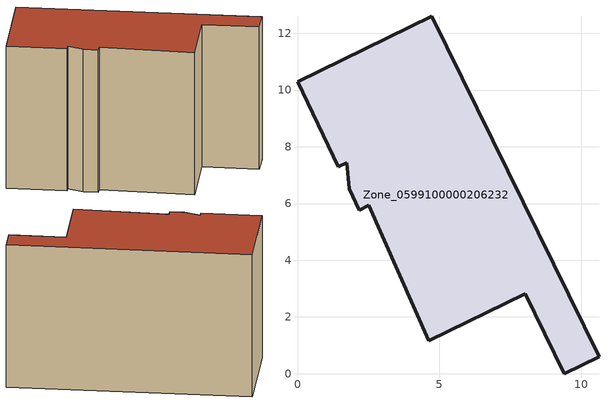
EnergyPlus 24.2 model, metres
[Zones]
Zone_0599100000206232
 floor ground (C_G): 8.03,2.82 4.62,1.16 2.51,5.93 2.18,5.77 1.82,6.51 1.73,7.44 1.44,7.3 0,10.29 4.74,12.6 10.63,0.6 9.4,0 z0
 wall outside (C_F): 9.4,0 10.63,0.6 4.74,12.6 0,10.29 1.44,7.3 1.73,7.44 1.82,6.51 2.18,5.77 2.51,5.93 4.62,1.16 8.03,2.82 9.4,0 z0:8.39
 roof outside (C_R): 4.62,1.16 8.03,2.82 9.4,0 10.63,0.6 4.74,12.6 0,10.29 1.44,7.3 1.73,7.44 1.82,6.51 2.18,5.77 2.51,5.93 z8.39
[BUILDING]
Pand.0599100000206232: North Axis=0; Terrain=City; Loads Convergence Tolerance Value=0.04; Temperature Convergence Tolerance Value=0.4; Solar Distribution=FullExterior; Maximum Number of Warmup Days=25; Minimum Number of Warmup Days=1
[Site:Location]
Rotterdam.The.Hague.AP_ZH_NLD Design_Conditions: Latitude=51.96; Longitude=4.45; Time Zone=1; Elevation=-4.5
[SITE:GROUNDTEMPERATURE:BUILDINGSURFACE]
18, 18, 18, 18, 18, 18, 18, 18, 18, 18, 18, 18
[MATERIAL] Thermal Absorptance=0.9; Solar Absorptance=0.7; Visible Absorptance=0.7
Name | Roughness | Thickness | Conductivity | Density | Specific Heat
G.TC.1946-1964 | MediumSmooth | 0.15 | 1 | 540 | 1210
F.TC.1946-1964 | Rough | 0.3 | 0.857143 | 1920 | 840
R.TC.1946-1964 | MediumRough | 0.2 | 0.235294 | 1500 | 1000
[CONSTRUCTION]
C_G: G.TC.1946-1964
C_F: F.TC.1946-1964
C_R: R.TC.1946-1964
[ZONE]
Zone_0599100000206232: Type=1; Multiplier=1; Ceiling Height=Autocalculate; Volume=Autocalculate; Floor Area=autocalculate; Part of Total Floor Area=Yes
[ZONEINFILTRATION:DESIGNFLOWRATE]
Infil_Zone_0599100000206232: Zone or ZoneList or Space or SpaceList=Zone_0599100000206232; Schedule=AlwaysOn; Design Flow Rate Calculation Method=Flow/Area; Flow Rate per Floor Area=0.003; Constant Term Coefficient=1; Temperature Term Coefficient=0; Velocity Term Coefficient=0; Velocity Squared Term Coefficient=0
[HVACTEMPLATE:ZONE:IDEALLOADSAIRSYSTEM]
Zone_0599100000206232: Maximum Heating Supply Air Temperature=50; Minimum Cooling Supply Air Temperature=13; Maximum Heating Supply Air Humidity Ratio=0.0156; Minimum Cooling Supply Air Humidity Ratio=0.0077; Heating Limit=NoLimit; Cooling Limit=NoLimit; Dehumidification Control Type=ConstantSensibleHeatRatio; Cooling Sensible Heat Ratio=0.7; Dehumidification Setpoint=60; Humidification Control Type=None; Humidification Setpoint=30; Outdoor Air Method=None; Outdoor Air Flow Rate per Person=0.00944; Outdoor Air Flow Rate per Zone Floor Area=0; Outdoor Air Flow Rate per Zone=0; Demand Controlled Ventilation Type=None; Outdoor Air Economizer Type=NoEconomizer; Heat Recovery Type=None; Sensible Heat Recovery Effectiveness=0.7; Latent Heat Recovery Effectiveness=0.65
[ZONECONTROL:THERMOSTAT]
ThermostatControl_Zone_0599100000206232: Zone or ZoneList=Zone_0599100000206232; Control Type Schedule=DualSetpointControlType; Control 1=Thermostat_Zone_0599100000206232; Temperature Difference Between Cutout And Setpoint=0
[THERMOSTATSETPOINT:DUALSETPOINT]
Thermostat_Zone_0599100000206232: Heating Setpoint Temperature Schedule=HeatingSetpoint_Zone_0599100000206232; Cooling Setpoint Temperature Schedule=CoolingSetpoint_Zone_0599100000206232
[SCHEDULE:COMPACT]
HeatingSetpoint_Zone_0599100000206232: Through: 12/31, For: AllDays, Until: 24:00, 21
CoolingSetpoint_Zone_0599100000206232: Through: 12/31, For: AllDays, Until: 24:00, 24
DualSetpointControlType: Through: 12/31, For: AllDays, Until: 24:00, 4
AlwaysOn: Through: 12/31, For: AllDays, Until: 24:00, 1
